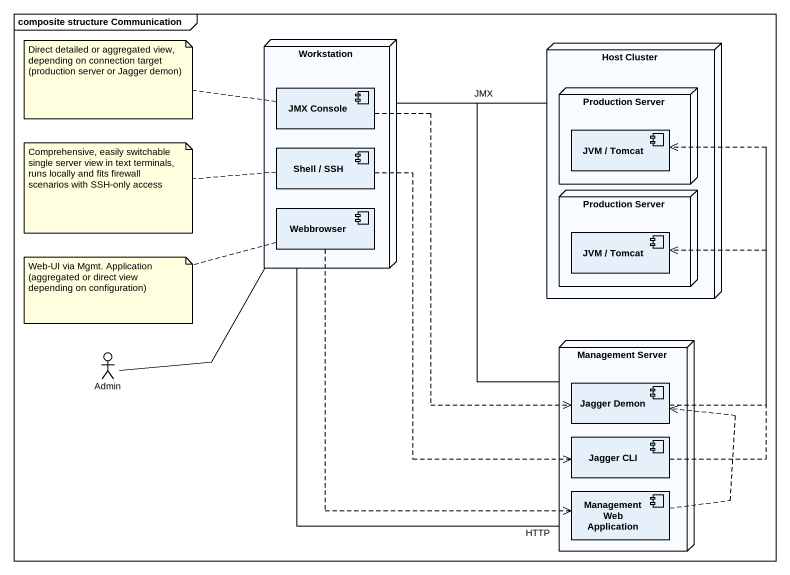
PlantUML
@startuml
mainframe composite structure Communication
node Workstation {
  component "JMX Console" as JMX_Console
  component "Shell / SSH" as Shell_SSH
  component Webbrowser
}
node "Host Cluster" as Host_Cluster {
  node "Production Server" as Production_Server {
    component "JVM / Tomcat" as JVM_Tomcat
  }
  node "Production Server" as Production_Server_2 {
    component "JVM / Tomcat" as JVM_Tomcat_2
  }
}
actor Admin
node "Management Server" as Management_Server {
  component "Jagger Demon" as Jagger_Demon
  component "Jagger CLI" as Jagger_CLI
  component "Management Web Application" as Management_Web_Application
}
Workstation -- Management_Server : HTTP
JMX_Console ..> Jagger_Demon
Shell_SSH ..> Jagger_CLI
Webbrowser ..> Management_Web_Application
Admin -up- Workstation
Management_Server -up- Workstation
Management_Server -up- Host_Cluster : JMX
Jagger_Demon .up.> JVM_Tomcat
Jagger_Demon .up.> JVM_Tomcat_2
Jagger_CLI .up.> JVM_Tomcat
Jagger_CLI .up.> JVM_Tomcat_2
Management_Web_Application .up.> Jagger_Demon
note left of JMX_Console : Direct detailed or aggregated view, depending on connection target (production server or Jagger demon)
note left of Shell_SSH : Comprehensive, easily switchable single server view in text terminals, runs locally and fits firewall scenarios with SSH-only access
note left of Webbrowser : Web-UI via Mgmt. Application (aggregated or direct view depending on configuration)
@enduml
